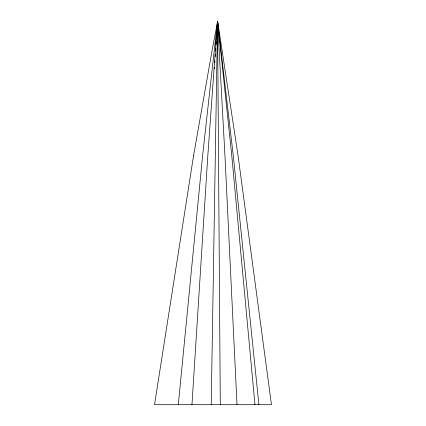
<?xml version="1.0" encoding="UTF-8"?>
<svg xmlns="http://www.w3.org/2000/svg" width="426" height="426" viewBox="0 0 426 426"><rect width="100%" height="100%" fill="white"/><g stroke="black" fill="none" stroke-linecap="round" stroke-linejoin="round"><path stroke-width="0.64" d="M217.505 23.265L217.532 21.3L216.717 33.084M211.221 404.7L217.532 21.3L216.775 33.084M215.694 50.79L215.774 49.464M216.094 44.208L216.211 42.249M216.413 38.974L216.616 35.699M191.966 404.7L207.824 155.49L217.489 21.3L202.627 155.49L178.297 404.7M214.406 68.682L214.491 67.356M214.789 62.718L214.912 60.726M215.167 56.754L215.338 54.102M215.545 50.79L215.716 48.138M215.977 44.208L216.195 40.939M216.323 38.974L216.626 34.394M217.734 23.265L217.59 21.3L233.256 155.49L258.901 404.7M237.016 404.7L224.944 155.49L217.579 21.3L231.76 155.49L254.961 404.7M217.601 21.3L217.761 23.265M217.548 21.3L220.29 404.7M193.596 155.49L154.531 404.7L271.469 404.7L238.033 155.49L217.649 21.3L212.499 48.138L193.596 155.49"/></g></svg>
